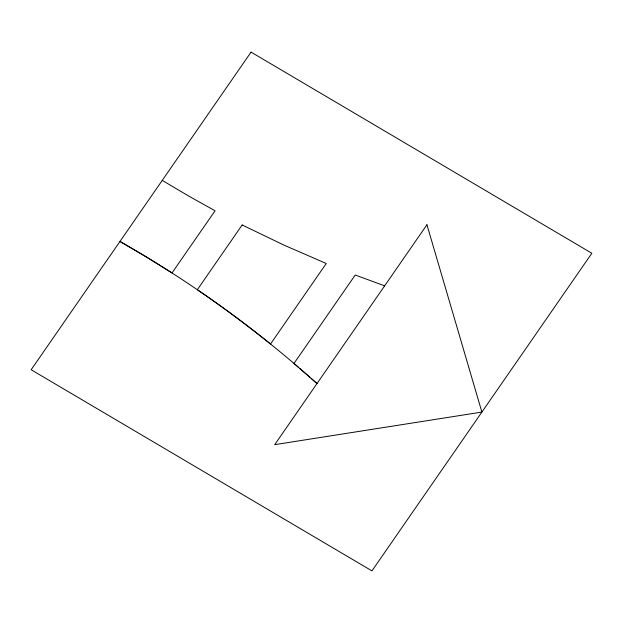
<?xml version="1.0" encoding="UTF-8"?>
<svg xmlns="http://www.w3.org/2000/svg" width="623" height="623" viewBox="0 0 623 623"><rect width="100%" height="100%" fill="white"/><g stroke="black" fill="none" stroke-linecap="round" stroke-linejoin="round"><path stroke-width="0.93" d="M384.656 285.848L355.227 275.016L293.986 363.458L309.849 377.219M162.253 180.382L188.426 195.918L215.06 210.776L172.01 272.96L146.218 256.878L119.959 241.459C183.279 277.5 243.11 319.661 298.339 367.181M299.78 368.427L316.99 383.573L311.282 378.48M251.061 52.114L31.15 369.735L371.939 570.886L591.85 253.265L251.061 52.114M242.168 224.965L197.335 289.718A1148.384 1064.014 -3.2 0 1 234.45 316.11A1163.569 1078.078 -3.2 0 1 270.522 344.021L326.265 263.506L283.691 244.995L242.168 224.965M426.942 224.763L274.696 444.658L481.89 412.076L426.942 224.763"/></g></svg>
